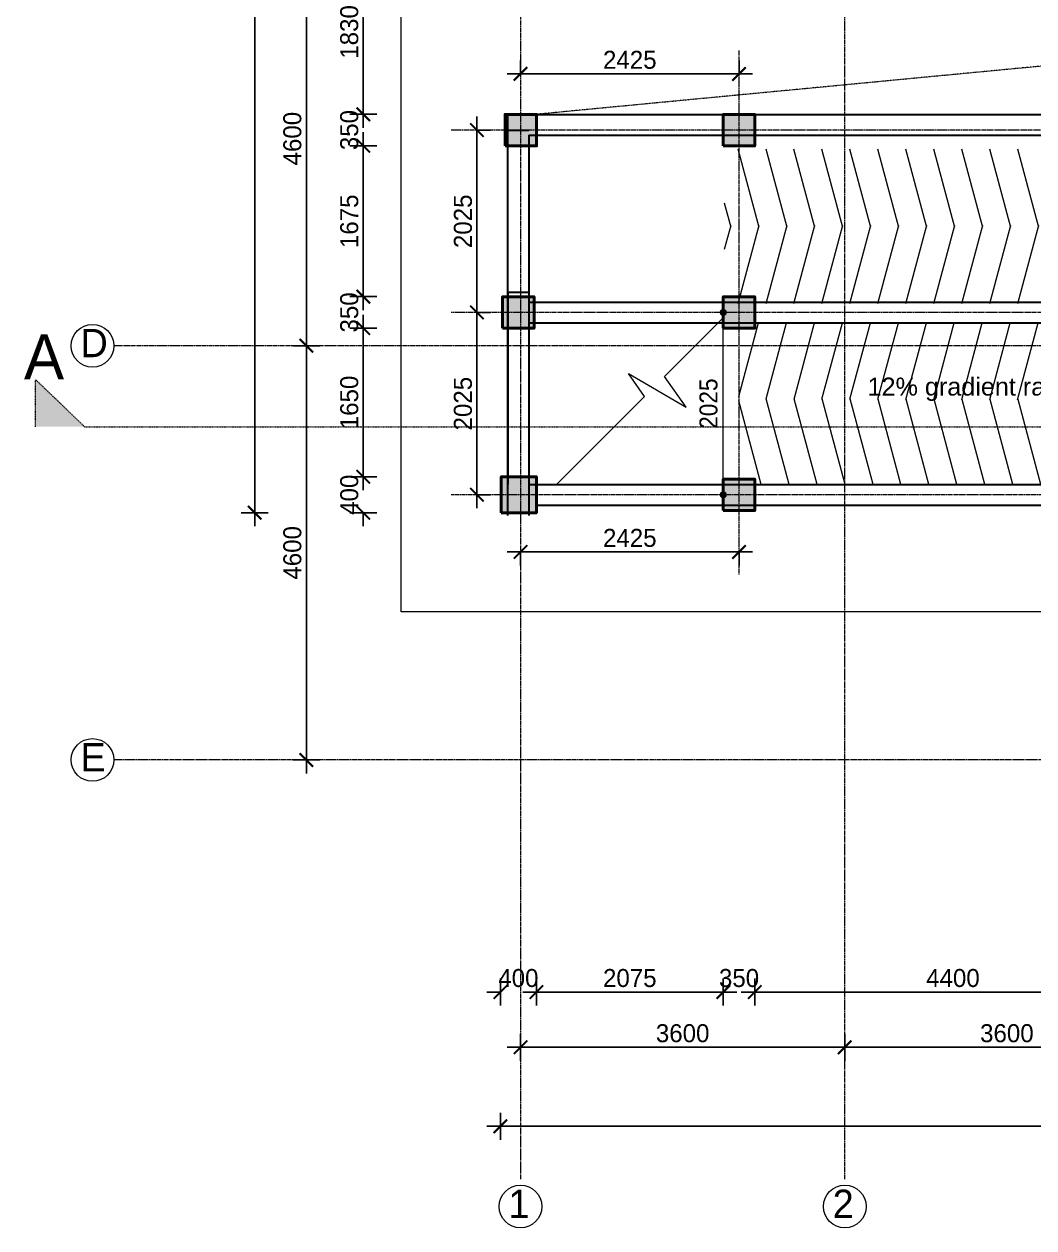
# Model space of a CAD drawing. Header units: inches. Extents: x -3071 to 2534411, y -17796 to 388172.
# Drawn here: x 1719938 to 1731150, y 290800 to 304169 of the extents above; entities that cross this region are included whole.
import ezdxf

# ---------------------------------------------------------------- set-up
doc = ezdxf.new("R2010")
doc.units = ezdxf.units.IN
doc.header["$MEASUREMENT"] = 0
for name, pattern in [('ACAD_ISO08W100', [36, 24, -3, 6, -3]), ('DASHDOT2', [12.7, 6.35, -3.175, 0, -3.175]), ('DASHED', [0.75, 0.5, -0.25])]:
    doc.linetypes.add(name, pattern=pattern)
for name, color, linetype, lineweight in [('A .4 col', 5, 'Continuous', 40), ('A 0.05 hatch', 252, 'Continuous', 5), ('A 0.18 steps', 6, 'Continuous', 18), ('cen', 50, 'ACAD_ISO08W100', 5), ('dotted line', 1, 'DASHED', 9), ('Grid Tag', 6, 'Continuous', 20), ('p1 walls stone outline', 4, 'Continuous', 30), ('section', 6, 'DASHDOT2', 20), ('text', 7, 'Continuous', 25)]:
    doc.layers.add(name, color=color, linetype=linetype, lineweight=lineweight)
doc.styles.add('AERIAL', font='arial.ttf', dxfattribs={"height": 10})
doc.styles.add('Archi 100', font='GOTHIC.TTF', dxfattribs={"height": 200})
doc.styles.add('ARIAL', font='arial.ttf', dxfattribs={"width": 0.9})
doc.styles.add('CG', font='GOTHIC.TTF', dxfattribs={"height": 40})
doc.styles.get("Standard").update_dxf_attribs({"font": 'GOTHIC.TTF'})
doc.dimstyles.new('Archi 100', dxfattribs={"dimtxt": 200, "dimasz": 150, "dimexe": 150, "dimexo": 300, "dimgap": 50, "dimtad": 1, "dimdec": 0, "dimrnd": 5, "dimzin": 0, "dimdsep": 46, "dimtxsty": 'Archi 100', "dimblk": 'ARCHTICK', "dimcen": 0.09, "dimdle": 150, "dimclrd": 256, "dimclre": 256, "dimclrt": 256, "dimadec": 0, "dimazin": 0, "dimtfac": 1, "dimtdec": 0, "dimtix": 1, "dimtofl": 0, "dimtmove": 0, "dimatfit": 3, "dimfxl": 150, "dimfxlon": 1, "dimtolj": 1, "dimtzin": 0, "dimlwd": -1, "dimlwe": -1, "dimarcsym": 0})
doc.dimstyles.new('el to el 200', dxfattribs={"dimtxt": 200, "dimasz": 80, "dimexe": 150, "dimexo": 150, "dimgap": 60, "dimtad": 1, "dimdec": 1, "dimlfac": -1, "dimrnd": 1, "dimdsep": 46, "dimtxsty": 'ARIAL', "dimblk": 'DOT', "dimcen": 1, "dimdle": 25, "dimse1": 1, "dimse2": 1, "dimclrd": 256, "dimclre": 256, "dimclrt": 256, "dimadec": 0, "dimazin": 0, "dimtfac": 1, "dimtdec": 1, "dimtix": 1, "dimtmove": 1, "dimatfit": 0, "dimfxl": 400, "dimfxlon": 1, "dimlwd": 9, "dimlwe": 9, "dimarcsym": 0})

# ---------------------------------------------------------------- blocks, each defined once
blk = doc.blocks.new('grid')
at = {"layer": 'Grid Tag', "linetype": 'Continuous', "ltscale": 30}
blk.add_circle((51, 48), 264, dxfattribs=at)
blk.add_attdef('GRID', (-143, -93), '', height=200)
blk = doc.blocks.new('_Dot')
at = {"color": 0, "linetype": 'ByBlock', "lineweight": -2}
blk.add_line((-0.5, 0), (-1, 0), dxfattribs=at)
at = {"color": 0, "linetype": 'ByBlock', "const_width": 0.5}
blk.add_lwpolyline([(-0.25, 0, 1), (0.25, 0, 1)], format="xyb", close=True, dxfattribs=at)
blk = doc.blocks.new('*D1267')
at = {"layer": 'Defpoints', "lineweight": 9, "ltscale": 20, "transparency": 16777216}
blk.add_line((1727701, 299022), (1727701, 300887), dxfattribs=at)
at = {"layer": 'Defpoints', "color": 0, "ltscale": 20, "transparency": 16777216}
for p in [(1727701, 300967), (1727876, 300967), (1727876, 298942)]:
    blk.add_point(p, dxfattribs=at)
at = {"layer": 'Defpoints', "lineweight": 9, "ltscale": 20, "transparency": 16777216, "xscale": 80, "yscale": 80, "zscale": 80}
for p, rotation in [((1727701, 300967), 89.9999999999999), ((1727701, 298942), 269.9999999999999)]:
    blk.add_blockref('_Dot', p, dxfattribs=dict(at, rotation=rotation))
at = {"layer": 'Defpoints', "ltscale": 20, "transparency": 16777216, "insert": (1727538, 299954), "char_height": 200, "attachment_point": 5, "rotation": 90, "style": 'ARIAL'}
blk.add_mtext('2025', dxfattribs=at)
blk = doc.blocks.new('_ArchTick')
at = {"color": 0, "linetype": 'ByBlock', "const_width": 0.15}
blk.add_lwpolyline([(-0.5, -0.5), (0.5, 0.5)], dxfattribs=at)
blk = doc.blocks.new('*D1617')
at = {"transparency": 16777216}
for p, q in [((1723704, 305147), (1723704, 303017)), ((1723854, 304997), (1723554, 304997)), ((1723854, 303167), (1723554, 303167))]:
    blk.add_line(p, q, dxfattribs=at)
at = {"layer": 'Defpoints', "color": 0, "transparency": 16777216}
for p in [(1725250, 304997), (1723704, 303167), (1725278, 303167)]:
    blk.add_point(p, dxfattribs=at)
at = {"transparency": 16777216, "xscale": 150, "yscale": 150, "zscale": 150}
for p, rotation in [((1723704, 304997), 90), ((1723704, 303167), 270)]:
    blk.add_blockref('_ArchTick', p, dxfattribs=dict(at, rotation=rotation))
at = {"transparency": 16777216, "insert": (1723549, 304082), "char_height": 200, "attachment_point": 5, "rotation": 90, "style": 'Archi 100'}
blk.add_mtext('\\A1;1830', dxfattribs=at)
blk = doc.blocks.new('*D1618')
at = {"transparency": 16777216}
for p, q in [((1723704, 303167), (1723704, 303317)), ((1723854, 303167), (1723554, 303167)), ((1723854, 302817), (1723554, 302817)), ((1723704, 302817), (1723704, 302667))]:
    blk.add_line(p, q, dxfattribs=at)
at = {"layer": 'Defpoints', "color": 0, "transparency": 16777216}
for p in [(1725278, 303167), (1723704, 302817), (1725278, 302817)]:
    blk.add_point(p, dxfattribs=at)
at = {"transparency": 16777216, "xscale": 150, "yscale": 150, "zscale": 150}
for p, rotation in [((1723704, 303167), 270), ((1723704, 302817), 90)]:
    blk.add_blockref('_ArchTick', p, dxfattribs=dict(at, rotation=rotation))
at = {"transparency": 16777216, "insert": (1723549, 302992), "char_height": 200, "attachment_point": 5, "rotation": 90, "style": 'Archi 100'}
blk.add_mtext('\\A1;350', dxfattribs=at)
blk = doc.blocks.new('*D1619')
at = {"transparency": 16777216}
for p, q in [((1723704, 302967), (1723704, 300992)), ((1723854, 302817), (1723554, 302817)), ((1723854, 301142), (1723554, 301142))]:
    blk.add_line(p, q, dxfattribs=at)
at = {"layer": 'Defpoints', "color": 0, "transparency": 16777216}
for p in [(1725278, 302817), (1723704, 301142), (1725251, 301142)]:
    blk.add_point(p, dxfattribs=at)
at = {"transparency": 16777216, "xscale": 150, "yscale": 150, "zscale": 150}
for p, rotation in [((1723704, 302817), 90), ((1723704, 301142), 270)]:
    blk.add_blockref('_ArchTick', p, dxfattribs=dict(at, rotation=rotation))
at = {"transparency": 16777216, "insert": (1723549, 301979), "char_height": 200, "attachment_point": 5, "rotation": 90, "style": 'Archi 100'}
blk.add_mtext('\\A1;1675', dxfattribs=at)
blk = doc.blocks.new('*D1620')
at = {"transparency": 16777216}
for p, q in [((1723704, 301142), (1723704, 301292)), ((1723854, 301142), (1723554, 301142)), ((1723854, 300792), (1723554, 300792)), ((1723704, 300792), (1723704, 300642))]:
    blk.add_line(p, q, dxfattribs=at)
at = {"layer": 'Defpoints', "color": 0, "transparency": 16777216}
for p in [(1725251, 301142), (1723704, 300792), (1725251, 300792)]:
    blk.add_point(p, dxfattribs=at)
at = {"transparency": 16777216, "xscale": 150, "yscale": 150, "zscale": 150}
for p, rotation in [((1723704, 301142), 270), ((1723704, 300792), 90)]:
    blk.add_blockref('_ArchTick', p, dxfattribs=dict(at, rotation=rotation))
at = {"transparency": 16777216, "insert": (1723549, 300967), "char_height": 200, "attachment_point": 5, "rotation": 90, "style": 'Archi 100'}
blk.add_mtext('\\A1;350', dxfattribs=at)
blk = doc.blocks.new('*D1621')
at = {"transparency": 16777216}
for p, q in [((1723704, 300942), (1723704, 298992)), ((1723854, 300792), (1723554, 300792)), ((1723854, 299142), (1723554, 299142))]:
    blk.add_line(p, q, dxfattribs=at)
at = {"layer": 'Defpoints', "color": 0, "transparency": 16777216}
for p in [(1725251, 300792), (1723704, 299142), (1725236, 299142)]:
    blk.add_point(p, dxfattribs=at)
at = {"transparency": 16777216, "xscale": 150, "yscale": 150, "zscale": 150}
for p, rotation in [((1723704, 300792), 90), ((1723704, 299142), 270)]:
    blk.add_blockref('_ArchTick', p, dxfattribs=dict(at, rotation=rotation))
at = {"transparency": 16777216, "insert": (1723549, 299967), "char_height": 200, "attachment_point": 5, "rotation": 90, "style": 'Archi 100'}
blk.add_mtext('\\A1;1650', dxfattribs=at)
blk = doc.blocks.new('*D1622')
at = {"transparency": 16777216}
for p, q in [((1723704, 299142), (1723704, 299292)), ((1723854, 299142), (1723554, 299142)), ((1723854, 298742), (1723554, 298742)), ((1723704, 298742), (1723704, 298592))]:
    blk.add_line(p, q, dxfattribs=at)
at = {"layer": 'Defpoints', "color": 0, "transparency": 16777216}
for p in [(1725236, 299142), (1723704, 298742), (1725236, 298742)]:
    blk.add_point(p, dxfattribs=at)
at = {"transparency": 16777216, "xscale": 150, "yscale": 150, "zscale": 150}
for p, rotation in [((1723704, 299142), 270), ((1723704, 298742), 90)]:
    blk.add_blockref('_ArchTick', p, dxfattribs=dict(at, rotation=rotation))
at = {"transparency": 16777216, "insert": (1723549, 298942), "char_height": 200, "attachment_point": 5, "rotation": 90, "style": 'Archi 100'}
blk.add_mtext('\\A1;400', dxfattribs=at)
blk = doc.blocks.new('*D1625')
at = {"transparency": 16777216}
for p, q in [((1723072, 305347), (1723072, 300447)), ((1723222, 305197), (1722922, 305197)), ((1723222, 300597), (1722922, 300597))]:
    blk.add_line(p, q, dxfattribs=at)
at = {"layer": 'Defpoints', "color": 0, "transparency": 16777216}
for p in [(1725450, 305197), (1723072, 300597), (1725450, 300597)]:
    blk.add_point(p, dxfattribs=at)
at = {"transparency": 16777216, "xscale": 150, "yscale": 150, "zscale": 150}
for p, rotation in [((1723072, 305197), 90), ((1723072, 300597), 270)]:
    blk.add_blockref('_ArchTick', p, dxfattribs=dict(at, rotation=rotation))
at = {"transparency": 16777216, "insert": (1722917, 302897), "char_height": 200, "attachment_point": 5, "rotation": 90, "style": 'Archi 100'}
blk.add_mtext('\\A1;4600', dxfattribs=at)
blk = doc.blocks.new('*D1626')
at = {"transparency": 16777216}
for p, q in [((1723072, 300747), (1723072, 295847)), ((1723222, 300597), (1722922, 300597)), ((1723222, 295997), (1722922, 295997))]:
    blk.add_line(p, q, dxfattribs=at)
at = {"layer": 'Defpoints', "color": 0, "transparency": 16777216}
for p in [(1725450, 300597), (1723072, 295997), (1725450, 295997)]:
    blk.add_point(p, dxfattribs=at)
at = {"transparency": 16777216, "xscale": 150, "yscale": 150, "zscale": 150}
for p, rotation in [((1723072, 300597), 90), ((1723072, 295997), 270)]:
    blk.add_blockref('_ArchTick', p, dxfattribs=dict(at, rotation=rotation))
at = {"transparency": 16777216, "insert": (1722917, 298297), "char_height": 200, "attachment_point": 5, "rotation": 90, "style": 'Archi 100'}
blk.add_mtext('\\A1;4600', dxfattribs=at)
blk = doc.blocks.new('*D1273')
at = {"transparency": 16777216}
for p, q in [((1722498, 313047), (1722498, 298592)), ((1722648, 312897), (1722348, 312897)), ((1722648, 298742), (1722348, 298742))]:
    blk.add_line(p, q, dxfattribs=at)
at = {"layer": 'Defpoints', "color": 0, "transparency": 16777216}
for p in [(1725250, 312897), (1722498, 298742), (1725236, 298742)]:
    blk.add_point(p, dxfattribs=at)
at = {"transparency": 16777216, "xscale": 150, "yscale": 150, "zscale": 150}
for p, rotation in [((1722498, 312897), 90), ((1722498, 298742), 270)]:
    blk.add_blockref('_ArchTick', p, dxfattribs=dict(at, rotation=rotation))
at = {"transparency": 16777216, "insert": (1722343, 305819), "char_height": 200, "attachment_point": 5, "rotation": 90, "style": 'Archi 100'}
blk.add_mtext('\\A1;14155', dxfattribs=at)
blk = doc.blocks.new('*D1670')
at = {"transparency": 16777216}
for p, q in [((1728051, 293569), (1728051, 293269)), ((1732451, 293569), (1732451, 293269)), ((1732601, 293419), (1727901, 293419))]:
    blk.add_line(p, q, dxfattribs=at)
at = {"layer": 'Defpoints', "color": 0, "transparency": 16777216}
for p in [(1728051, 298767), (1732451, 298767), (1728051, 293419)]:
    blk.add_point(p, dxfattribs=at)
at = {"transparency": 16777216, "xscale": 150, "yscale": 150, "zscale": 150, "rotation": 180}
blk.add_blockref('_ArchTick', (1728051, 293419), dxfattribs=at)
at = {"transparency": 16777216, "xscale": 150, "yscale": 150, "zscale": 150}
blk.add_blockref('_ArchTick', (1732451, 293419), dxfattribs=at)
at = {"transparency": 16777216, "insert": (1730251, 293574), "char_height": 200, "attachment_point": 5, "style": 'Archi 100'}
blk.add_mtext('\\A1;4400', dxfattribs=at)
blk = doc.blocks.new('*D1671')
at = {"transparency": 16777216}
for p, q in [((1727701, 293569), (1727701, 293269)), ((1728051, 293569), (1728051, 293269)), ((1727701, 293419), (1727551, 293419)), ((1728051, 293419), (1728201, 293419))]:
    blk.add_line(p, q, dxfattribs=at)
at = {"layer": 'Defpoints', "color": 0, "transparency": 16777216}
for p in [(1727701, 298767), (1728051, 298767), (1727701, 293419)]:
    blk.add_point(p, dxfattribs=at)
at = {"transparency": 16777216, "xscale": 150, "yscale": 150, "zscale": 150}
blk.add_blockref('_ArchTick', (1727701, 293419), dxfattribs=at)
at = {"transparency": 16777216, "xscale": 150, "yscale": 150, "zscale": 150, "rotation": 180}
blk.add_blockref('_ArchTick', (1728051, 293419), dxfattribs=at)
at = {"transparency": 16777216, "insert": (1727876, 293574), "char_height": 200, "attachment_point": 5, "style": 'Archi 100'}
blk.add_mtext('\\A1;350', dxfattribs=at)
blk = doc.blocks.new('*D1672')
at = {"transparency": 16777216}
for p, q in [((1725626, 293569), (1725626, 293269)), ((1727701, 293569), (1727701, 293269)), ((1727851, 293419), (1725476, 293419))]:
    blk.add_line(p, q, dxfattribs=at)
at = {"layer": 'Defpoints', "color": 0, "transparency": 16777216}
for p in [(1725626, 298742), (1727701, 298767), (1725626, 293419)]:
    blk.add_point(p, dxfattribs=at)
at = {"transparency": 16777216, "xscale": 150, "yscale": 150, "zscale": 150, "rotation": 180}
blk.add_blockref('_ArchTick', (1725626, 293419), dxfattribs=at)
at = {"transparency": 16777216, "xscale": 150, "yscale": 150, "zscale": 150}
blk.add_blockref('_ArchTick', (1727701, 293419), dxfattribs=at)
at = {"transparency": 16777216, "insert": (1726663, 293574), "char_height": 200, "attachment_point": 5, "style": 'Archi 100'}
blk.add_mtext('\\A1;2075', dxfattribs=at)
blk = doc.blocks.new('*D1673')
at = {"transparency": 16777216}
for p, q in [((1725226, 293569), (1725226, 293269)), ((1725626, 293569), (1725626, 293269)), ((1725226, 293419), (1725076, 293419)), ((1725626, 293419), (1725776, 293419))]:
    blk.add_line(p, q, dxfattribs=at)
at = {"layer": 'Defpoints', "color": 0, "transparency": 16777216}
for p in [(1725226, 298742), (1725626, 298742), (1725226, 293419)]:
    blk.add_point(p, dxfattribs=at)
at = {"transparency": 16777216, "xscale": 150, "yscale": 150, "zscale": 150}
blk.add_blockref('_ArchTick', (1725226, 293419), dxfattribs=at)
at = {"transparency": 16777216, "xscale": 150, "yscale": 150, "zscale": 150, "rotation": 180}
blk.add_blockref('_ArchTick', (1725626, 293419), dxfattribs=at)
at = {"transparency": 16777216, "insert": (1725426, 293574), "char_height": 200, "attachment_point": 5, "style": 'Archi 100'}
blk.add_mtext('\\A1;400', dxfattribs=at)
blk = doc.blocks.new('*D1682')
at = {"transparency": 16777216}
for p, q in [((1729050, 292956), (1729050, 292656)), ((1732650, 292956), (1732650, 292656)), ((1732800, 292806), (1728900, 292806))]:
    blk.add_line(p, q, dxfattribs=at)
at = {"layer": 'Defpoints', "color": 0, "transparency": 16777216}
for p in [(1729050, 295997), (1732650, 295997), (1729050, 292806)]:
    blk.add_point(p, dxfattribs=at)
at = {"transparency": 16777216, "xscale": 150, "yscale": 150, "zscale": 150, "rotation": 180}
blk.add_blockref('_ArchTick', (1729050, 292806), dxfattribs=at)
at = {"transparency": 16777216, "xscale": 150, "yscale": 150, "zscale": 150}
blk.add_blockref('_ArchTick', (1732650, 292806), dxfattribs=at)
at = {"transparency": 16777216, "insert": (1730850, 292961), "char_height": 200, "attachment_point": 5, "style": 'Archi 100'}
blk.add_mtext('\\A1;3600', dxfattribs=at)
blk = doc.blocks.new('*D1683')
at = {"transparency": 16777216}
for p, q in [((1725450, 292956), (1725450, 292656)), ((1729050, 292956), (1729050, 292656)), ((1729200, 292806), (1725300, 292806))]:
    blk.add_line(p, q, dxfattribs=at)
at = {"layer": 'Defpoints', "color": 0, "transparency": 16777216}
for p in [(1725450, 295997), (1729050, 295997), (1725450, 292806)]:
    blk.add_point(p, dxfattribs=at)
at = {"transparency": 16777216, "xscale": 150, "yscale": 150, "zscale": 150, "rotation": 180}
blk.add_blockref('_ArchTick', (1725450, 292806), dxfattribs=at)
at = {"transparency": 16777216, "xscale": 150, "yscale": 150, "zscale": 150}
blk.add_blockref('_ArchTick', (1729050, 292806), dxfattribs=at)
at = {"transparency": 16777216, "insert": (1727250, 292961), "char_height": 200, "attachment_point": 5, "style": 'Archi 100'}
blk.add_mtext('\\A1;3600', dxfattribs=at)
blk = doc.blocks.new('*D1274')
at = {"transparency": 16777216}
for p, q in [((1725226, 292079), (1725226, 291779)), ((1764300, 292079), (1764300, 291779)), ((1764450, 291929), (1725076, 291929))]:
    blk.add_line(p, q, dxfattribs=at)
at = {"layer": 'Defpoints', "color": 0, "transparency": 16777216}
for p in [(1764300, 300397), (1725226, 298742), (1725226, 291929)]:
    blk.add_point(p, dxfattribs=at)
at = {"transparency": 16777216, "xscale": 150, "yscale": 150, "zscale": 150, "rotation": 180}
blk.add_blockref('_ArchTick', (1725226, 291929), dxfattribs=at)
at = {"transparency": 16777216, "xscale": 150, "yscale": 150, "zscale": 150}
blk.add_blockref('_ArchTick', (1764300, 291929), dxfattribs=at)
at = {"transparency": 16777216, "insert": (1744763, 292084), "char_height": 200, "attachment_point": 5, "style": 'Archi 100'}
blk.add_mtext('\\A1;39075', dxfattribs=at)
blk = doc.blocks.new('*D1722')
at = {"transparency": 16777216}
for p, q in [((1725450, 303616), (1725450, 303766)), ((1727876, 303616), (1727876, 303766)), ((1725300, 303616), (1728026, 303616))]:
    blk.add_line(p, q, dxfattribs=at)
at = {"layer": 'Defpoints', "color": 0, "transparency": 16777216}
for p in [(1725450, 303604), (1727876, 303616), (1727876, 303604)]:
    blk.add_point(p, dxfattribs=at)
at = {"transparency": 16777216, "xscale": 150, "yscale": 150, "zscale": 150, "rotation": 180}
blk.add_blockref('_ArchTick', (1725450, 303616), dxfattribs=at)
at = {"transparency": 16777216, "xscale": 150, "yscale": 150, "zscale": 150}
blk.add_blockref('_ArchTick', (1727876, 303616), dxfattribs=at)
at = {"transparency": 16777216, "insert": (1726663, 303771), "char_height": 200, "attachment_point": 5, "style": 'Archi 100'}
blk.add_mtext('\\A1;2425', dxfattribs=at)
blk = doc.blocks.new('*D1723')
at = {"transparency": 16777216}
for p, q in [((1724966, 303142), (1724966, 300817)), ((1724966, 302992), (1725116, 302992)), ((1724966, 300967), (1725116, 300967))]:
    blk.add_line(p, q, dxfattribs=at)
at = {"layer": 'Defpoints', "color": 0, "transparency": 16777216}
for p in [(1724941, 302992), (1724941, 300967), (1724966, 300967)]:
    blk.add_point(p, dxfattribs=at)
at = {"transparency": 16777216, "xscale": 150, "yscale": 150, "zscale": 150}
for p, rotation in [((1724966, 302992), 90), ((1724966, 300967), 270)]:
    blk.add_blockref('_ArchTick', p, dxfattribs=dict(at, rotation=rotation))
at = {"transparency": 16777216, "insert": (1724811, 301979), "char_height": 200, "attachment_point": 5, "rotation": 90, "style": 'Archi 100'}
blk.add_mtext('\\A1;2025', dxfattribs=at)
blk = doc.blocks.new('*D1724')
at = {"transparency": 16777216}
for p, q in [((1724966, 301117), (1724966, 298792)), ((1724966, 300967), (1725116, 300967)), ((1724966, 298942), (1725116, 298942))]:
    blk.add_line(p, q, dxfattribs=at)
at = {"layer": 'Defpoints', "color": 0, "transparency": 16777216}
for p in [(1724941, 300967), (1724966, 298942), (1724966, 298942)]:
    blk.add_point(p, dxfattribs=at)
at = {"transparency": 16777216, "xscale": 150, "yscale": 150, "zscale": 150}
for p, rotation in [((1724966, 300967), 90), ((1724966, 298942), 270)]:
    blk.add_blockref('_ArchTick', p, dxfattribs=dict(at, rotation=rotation))
at = {"transparency": 16777216, "insert": (1724811, 299954), "char_height": 200, "attachment_point": 5, "rotation": 90, "style": 'Archi 100'}
blk.add_mtext('\\A1;2025', dxfattribs=at)
blk = doc.blocks.new('*D1725')
at = {"transparency": 16777216}
for p, q in [((1725300, 298307), (1728026, 298307)), ((1725450, 298307), (1725450, 298157)), ((1727876, 298307), (1727876, 298157))]:
    blk.add_line(p, q, dxfattribs=at)
at = {"layer": 'Defpoints', "color": 0, "transparency": 16777216}
for p in [(1725450, 298320), (1727876, 298320), (1727876, 298307)]:
    blk.add_point(p, dxfattribs=at)
at = {"transparency": 16777216, "xscale": 150, "yscale": 150, "zscale": 150, "rotation": 180}
blk.add_blockref('_ArchTick', (1725450, 298307), dxfattribs=at)
at = {"transparency": 16777216, "xscale": 150, "yscale": 150, "zscale": 150}
blk.add_blockref('_ArchTick', (1727876, 298307), dxfattribs=at)
at = {"transparency": 16777216, "insert": (1726663, 298462), "char_height": 200, "attachment_point": 5, "style": 'Archi 100'}
blk.add_mtext('\\A1;2425', dxfattribs=at)

msp = doc.modelspace()

# ---------------------------------------------------------------- hatches: boundary and pattern name
at = {"layer": 'A .4 col', "linetype": 'Continuous'}
h = msp.add_hatch(color=256, dxfattribs=at)
h.dxf.hatch_style = 1
h.paths.add_polyline_path([(1725278.38, 302816.78), (1725628.38, 302816.78), (1725628.38, 303166.78), (1725278.38, 303166.78)])
h = msp.add_hatch(color=256, dxfattribs=at)
h.dxf.hatch_style = 1
h.paths.add_polyline_path([(1727700.61, 302816.78), (1728050.61, 302816.78), (1728050.61, 303166.78), (1727700.61, 303166.78)])
h = msp.add_hatch(color=256, dxfattribs=at)
h.dxf.hatch_style = 1
h.paths.add_polyline_path([(1725250.61, 300791.79), (1725600.61, 300791.79), (1725600.61, 301141.79), (1725250.61, 301141.79)])
h = msp.add_hatch(color=256, dxfattribs=at)
h.dxf.hatch_style = 1
h.paths.add_polyline_path([(1727700.61, 300791.78), (1728050.61, 300791.78), (1728050.61, 301141.78), (1727700.61, 301141.78)])
h = msp.add_hatch(color=256, dxfattribs=at)
h.dxf.hatch_style = 1
h.paths.add_polyline_path([(1725225.61, 298741.79), (1725625.61, 298741.79), (1725625.61, 299141.79), (1725225.61, 299141.79)])
h = msp.add_hatch(color=256, dxfattribs=at)
h.dxf.hatch_style = 1
h.paths.add_polyline_path([(1727700.61, 298766.79), (1728050.61, 298766.79), (1728050.61, 299116.79), (1727700.61, 299116.79)])
at = {"layer": 'A 0.05 hatch'}
h = msp.add_hatch(dxfattribs=at)
h.set_pattern_fill('_USER', color=256, scale=300, angle=285, style=0, pattern_type=0)
h.set_pattern_definition([(105, (1895655.64, 448544.05), (-289.77775, -77.6457), [])])
h.paths.add_polyline_path([(1733070.43, 302779.9), (1733070.43, 302654.89), (1732845.43, 302654.89), (1732845.43, 302779.9), (1727715.42, 302779.9), (1727715.42, 301909.9), (1745020.43, 301909.9), (1745020.43, 302779.9)])
h = msp.add_hatch(dxfattribs=at)
h.set_pattern_fill('_USER', color=256, scale=300, angle=285, style=0, pattern_type=0)
h.set_pattern_definition([(255, (1895655.64, 155302.64), (-289.77775, 77.6457), [])])
h.paths.add_polyline_path([(1733070.43, 301066.79), (1733070.43, 301191.79), (1732845.43, 301191.79), (1732845.43, 301066.79), (1727715.42, 301066.79), (1727715.42, 301936.79), (1745020.43, 301936.79), (1745020.43, 301066.79)])
h = msp.add_hatch(dxfattribs=at)
h.set_pattern_fill('_USER', color=256, scale=300, angle=285, style=0, pattern_type=0)
h.set_pattern_definition([(75, (1727857.77, 299976.8), (289.778, -77.6457), [])])
h.paths.add_polyline_path([(1732850.61, 300851.51), (1732850.61, 300741.79), (1732625.61, 300741.79), (1732625.61, 300851.52), (1727872.77, 300851.79), (1727872.77, 300006.79), (1745177.77, 299954.29), (1745177.77, 300850.81), (1733182.77, 300851.49), (1733182.77, 300741.79), (1732957.77, 300741.79), (1732957.77, 300851.5)])
h = msp.add_hatch(dxfattribs=at)
h.set_pattern_fill('_USER', color=256, scale=300, angle=285, style=0, pattern_type=0)
h.set_pattern_definition([(285, (1727857.77, 300039.56), (289.778, 77.6457), [])])
h.paths.add_polyline_path([(1739877.77, 299166.79), (1740327.77, 299166.79), (1740327.77, 299056.79), (1745177.77, 299056.79), (1745177.77, 299954.29), (1727872.77, 300009.56), (1727872.77, 299056.79), (1732677.77, 299056.79), (1732677.77, 299166.79), (1733127.77, 299166.79), (1733127.77, 299056.79), (1739877.77, 299056.79)])
at = {"layer": 'section'}
msp.add_hatch(color=256, dxfattribs=at).paths.add_polyline_path([(1720066.18, 300219.81), (1720066.18, 299697.46), (1720609.78, 299697.46)])

# ---------------------------------------------------------------- linework, layer by layer
at = {"layer": 'A .4 col', "linetype": 'Continuous'}
for points in [[(1725278.38, 302816.78), (1725628.38, 302816.78), (1725628.38, 303166.78), (1725278.38, 303166.78)], [(1727700.61, 302816.78), (1728050.61, 302816.78), (1728050.61, 303166.78), (1727700.61, 303166.78)], [(1725250.61, 300791.79), (1725600.61, 300791.79), (1725600.61, 301141.79), (1725250.61, 301141.79)], [(1727700.61, 300791.78), (1728050.61, 300791.78), (1728050.61, 301141.78), (1727700.61, 301141.78)], [(1725235.61, 298741.79), (1725625.61, 298741.79), (1725625.61, 299141.79), (1725235.61, 299141.79)], [(1727700.61, 298766.79), (1728050.61, 298766.79), (1728050.61, 299116.79), (1727700.61, 299116.79)]]:
    msp.add_lwpolyline(points, close=True, dxfattribs=at)
at = {"layer": 'A 0.18 steps', "ltscale": 20}
for p, q in [((1727048.84, 300255.39), (1727700.61, 300907.16)), ((1726825.22, 300031.78), (1726649.46, 300290.24)), ((1726649.46, 300290.24), (1727289.56, 299914.27)), ((1727289.56, 299914.27), (1727048.84, 300255.39)), ((1725850.24, 299056.79), (1726825.22, 300031.78))]:
    msp.add_line(p, q, dxfattribs=at)
at = {"layer": 'cen', "ltscale": 2}
for p, q in [((1729050.46, 291342.14), (1729050.46, 317204.88)), ((1725450.46, 317019.35), (1725450.46, 291342.14)), ((1727875.61, 303875.43), (1727875.61, 298057.06)), ((1749703.38, 302991.78), (1724678.57, 302991.78)), ((1749675.61, 300966.79), (1724678.57, 300966.79)), ((1768615.46, 300596.79), (1720935.46, 300596.79)), ((1749680.61, 298941.79), (1724678.57, 298941.79)), ((1757175.46, 295996.79), (1720935.46, 295996.79))]:
    msp.add_line(p, q, dxfattribs=at)
at = {"layer": 'dotted line', "linetype": 'Continuous', "ltscale": 1000}
msp.add_lwpolyline([(1749900.46, 313712.56), (1765115.46, 313712.56), (1765115.46, 294266.74), (1743325.46, 294266.74), (1743325.46, 297641.79), (1724123.66, 297641.79), (1724123.66, 313711.79), (1744800.46, 313711.79)], dxfattribs=at)
at = {"layer": 'p1 walls stone outline'}
for p, q in [((1725310.61, 298711.79), (1725310.61, 303166.78)), ((1725310.61, 303166.78), (1745150.61, 303166.78)), ((1725310.61, 302991.79), (1725540.61, 302991.79)), ((1725540.61, 302936.78), (1725540.61, 298711.79)), ((1725540.61, 302936.78), (1745150.61, 302936.78)), ((1725310.61, 301191.91), (1725310.61, 299056.79)), ((1725310.61, 301191.91), (1725540.61, 301191.91)), ((1725540.61, 301081.79), (1734900.61, 301081.79)), ((1725540.61, 300851.79), (1734900.61, 300851.79)), ((1725540.61, 299056.79), (1725625.61, 299056.79)), ((1725540.61, 299056.79), (1744900.61, 299056.79)), ((1725625.61, 298826.79), (1744900.61, 298826.79))]:
    msp.add_line(p, q, dxfattribs=at)
at = {"layer": 'section'}
for p, q in [((1744800.46, 304996.78), (1725628.38, 303166.78)), ((1720066.18, 299697.46), (1720066.18, 300219.81)), ((1720066.18, 300219.81), (1720609.78, 299697.46)), ((1720609.78, 299697.46), (1768603.56, 299697.46))]:
    msp.add_line(p, q, dxfattribs=at)

# ---------------------------------------------------------------- block references
ref = msp.add_blockref('grid', (1720651.94, 300553.68), dxfattribs=dict(xscale=0.8987445155798923, yscale=0.8987445155798923, zscale=0.8987445155798923))
ref.add_attrib('GRID', 'D', (1720563.41, 300469.9), dxfattribs={"height": 314.56})
ref = msp.add_blockref('grid', (1720651.94, 295953.68), dxfattribs=dict(xscale=0.8987445155798923, yscale=0.8987445155798923, zscale=0.8987445155798923))
ref.add_attrib('GRID', 'E', (1720563.41, 295869.9), dxfattribs={"height": 314.56})
ref = msp.add_blockref('grid', (1725404.23, 290994.09), dxfattribs=dict(xscale=0.8987445155798923, yscale=0.8987445155798923, zscale=0.8987445155798923))
ref.add_attrib('GRID', '1', (1725315.7, 290910.31), dxfattribs={"height": 314.56})
ref = msp.add_blockref('grid', (1729004.23, 290994.09), dxfattribs=dict(xscale=0.8987445155798923, yscale=0.8987445155798923, zscale=0.8987445155798923))
ref.add_attrib('GRID', '2', (1728915.7, 290910.31), dxfattribs={"height": 314.56})

# ---------------------------------------------------------------- texts
at = {"layer": 'section', "insert": (1720159.24, 300473.39), "char_height": 500, "width": 2050.5885, "attachment_point": 5, "style": 'CG'}
msp.add_mtext('A', dxfattribs=at)
at = {"layer": 'text', "insert": (1729303.24, 300243.42), "char_height": 200, "width": 14192.8258, "attachment_point": 1, "style": 'AERIAL'}
msp.add_mtext('12% gradient ramp', dxfattribs=at)

# ---------------------------------------------------------------- dimensions: what is measured, and where the dimension line sits
for base, p1, p2, picture, middle in [((1722497.9, 298741.79), (1725250.46, 312896.78), (1725235.61, 298741.79), '*D1273', (1722342.87, 305819.29)), ((1724966.4, 300966.79), (1724941.37, 302991.78), (1724941.37, 300966.79), '*D1723', (1724811.37, 301979.29))]:
    dim = msp.add_linear_dim(base=base, p1=p1, p2=p2, angle=90, dimstyle='Archi 100')
    dim.commit()
    dim.dimension.update_dxf_attribs({"geometry": picture, "text_midpoint": middle})
for base, p1, p2, picture, middle in [((1723071.98, 300596.79), (1725450.46, 305196.78), (1725450.46, 300596.79), '*D1625', (1722916.95, 302896.78)), ((1723704.28, 303166.78), (1725250.46, 304996.78), (1725278.38, 303166.78), '*D1617', (1723549.25, 304081.78)), ((1723704.28, 302816.78), (1725278.38, 303166.78), (1725278.38, 302816.78), '*D1618', (1723549.25, 302991.78)), ((1723704.28, 301141.79), (1725278.38, 302816.78), (1725250.61, 301141.79), '*D1619', (1723549.25, 301979.29)), ((1723704.28, 300791.79), (1725250.61, 301141.79), (1725250.61, 300791.79), '*D1620', (1723549.25, 300966.79)), ((1724966.4, 298941.79), (1724941.37, 300966.79), (1724966.4, 298941.79), '*D1724', (1724811.37, 299954.29)), ((1723704.28, 299141.79), (1725250.61, 300791.79), (1725235.61, 299141.79), '*D1621', (1723549.25, 299966.79)), ((1723071.98, 295996.79), (1725450.46, 300596.79), (1725450.46, 295996.79), '*D1626', (1722916.95, 298296.79)), ((1723704.28, 298741.79), (1725235.61, 299141.79), (1725235.61, 298741.79), '*D1622', (1723549.25, 298941.79))]:
    dim = msp.add_linear_dim(base=base, p1=p1, p2=p2, angle=90, dimstyle='Archi 100', override={"dimtmove": 1})
    dim.commit()
    dim.dimension.update_dxf_attribs({"geometry": picture, "text_midpoint": middle})
for base, p1, p2, picture, middle in [((1727875.61, 303615.97), (1725450.46, 303603.51), (1727875.61, 303603.51), '*D1722', (1726663.03, 303771)), ((1725226.43, 291928.8), (1764300.46, 300396.79), (1725226.43, 298741.79), '*D1274', (1744763.45, 292083.83)), ((1727875.61, 298307.35), (1725450.46, 298319.85), (1727875.61, 298319.85), '*D1725', (1726663.03, 298462.38))]:
    dim = msp.add_linear_dim(base=base, p1=p1, p2=p2, dimstyle='Archi 100')
    dim.commit()
    dim.dimension.update_dxf_attribs({"geometry": picture, "text_midpoint": middle})
for base, p1, p2, picture, middle in [((1725226.43, 293418.88), (1725625.61, 298741.79), (1725226.43, 298741.79), '*D1673', (1725426.02, 293573.91)), ((1725625.61, 293418.88), (1727700.61, 298766.79), (1725625.61, 298741.79), '*D1672', (1726663.11, 293573.91)), ((1727700.61, 293418.88), (1728050.61, 298766.79), (1727700.61, 298766.79), '*D1671', (1727875.61, 293573.91)), ((1728050.61, 293418.88), (1732450.61, 298766.79), (1728050.61, 298766.79), '*D1670', (1730250.61, 293573.91)), ((1725450.46, 292805.67), (1729050.46, 295996.79), (1725450.46, 295996.79), '*D1683', (1727250.46, 292960.7)), ((1729050.46, 292805.67), (1732650.46, 295996.79), (1729050.46, 295996.79), '*D1682', (1730850.46, 292960.7))]:
    dim = msp.add_linear_dim(base=base, p1=p1, p2=p2, dimstyle='Archi 100', override={"dimtmove": 1})
    dim.commit()
    dim.dimension.update_dxf_attribs({"geometry": picture, "text_midpoint": middle})
at = {"layer": 'Defpoints', "ltscale": 20}
dim = msp.add_linear_dim(base=(1727700.61, 300966.79), p1=(1727875.61, 298941.79), p2=(1727875.61, 300966.79), angle=90, dimstyle='el to el 200', dxfattribs=at)
dim.commit()
dim.dimension.update_dxf_attribs({"geometry": '*D1267', "text_midpoint": (1727538.49, 299954.29)})

doc.saveas('drawing.dxf')
